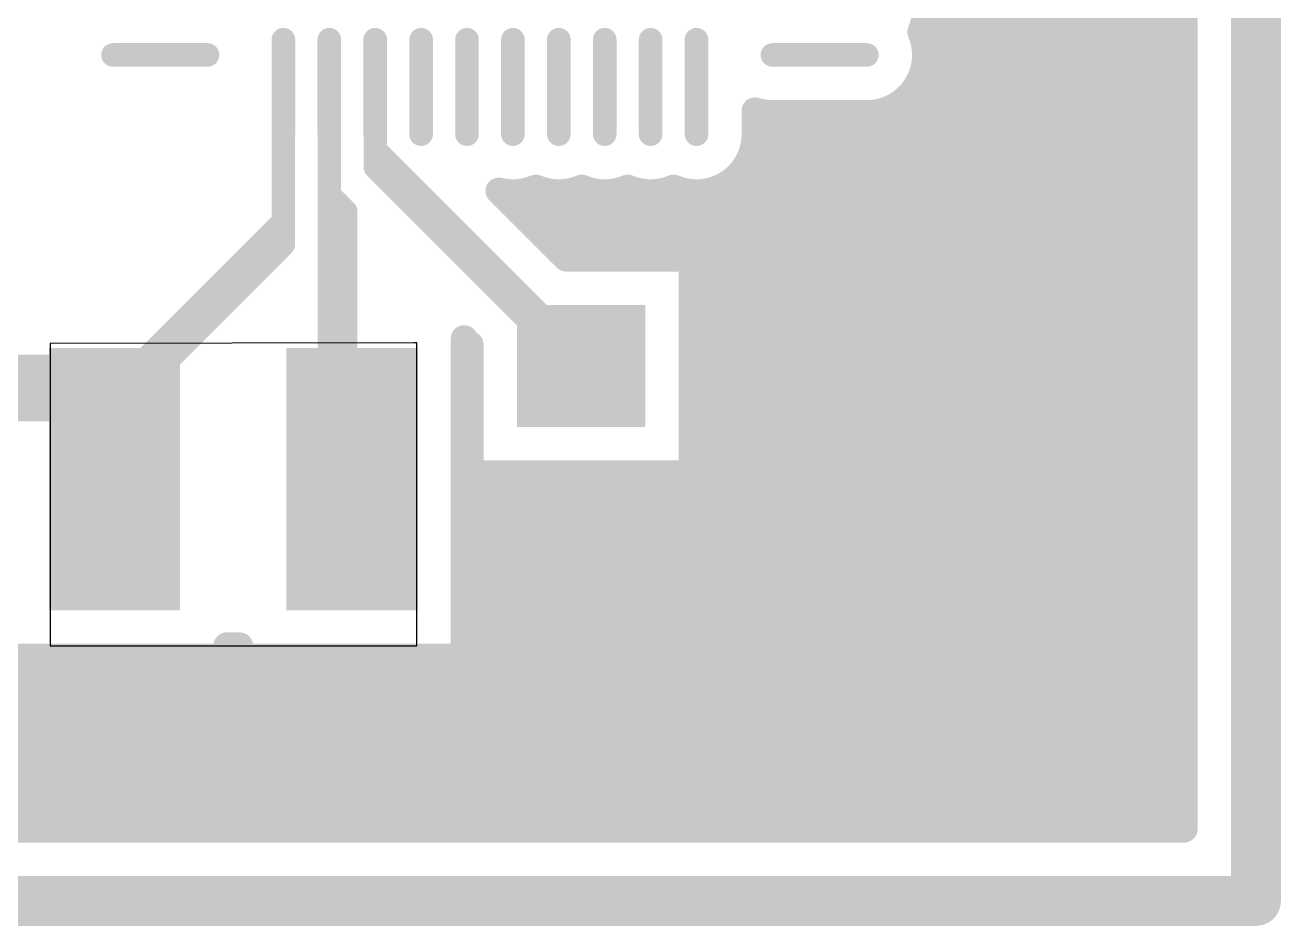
# Model space of a CAD drawing. Header units: inches. Extents: x 0 to 226, y 0 to 70.
# Drawn here: x 216.14 to 225.71, y -0.2 to 6.67 of the extents above; entities that cross this region are included whole.
import ezdxf

# ---------------------------------------------------------------- set-up
doc = ezdxf.new("R2010")
doc.units = ezdxf.units.IN
doc.layers.add('Keep-Out Layer', color=6, linetype='Continuous')
doc.layers.add('Top Layer', color=1, linetype='Continuous')

msp = doc.modelspace()

# ---------------------------------------------------------------- linework, layer by layer
at = {"layer": 'Keep-Out Layer'}
for points in [[(225.52408032, -0.008415019999999999, 0.3809999999999999, 0.3809999999999999, 0), (225.52408032, 24.82168518, 0.3809999999999999, 0.3809999999999999, 0)], [(206.08357056, -0.008415019999999999, 0.3809999999999999, 0.3809999999999999, 0), (225.52408032, -0.008415019999999999, 0.3809999999999999, 0.3809999999999999, 0)]]:
    msp.add_lwpolyline(points, format="xyseb", dxfattribs=at)
msp.add_lwpolyline([(225.42883032, -0.008415019999999999, 0.1905, 0.1905, 1), (225.61933032, -0.008415019999999999, 0.1905, 0.1905, 1)], format="xyseb", close=True, dxfattribs=at)
msp.add_lwpolyline([(225.42883032, -0.008415019999999999, 0.1905, 0.1905, 1), (225.61933032, -0.008415019999999999, 0.1905, 0.1905, 1)], format="xyseb", close=True, dxfattribs=at)
at = {"layer": 'Top Layer'}
for p, q in [((219.10424048, 4.24573954), (216.3318, 4.2386504)), ((216.3318, 4.2386504), (216.3318, 1.93645282)), ((219.12551552, 4.24573954), (219.10424048, 4.24573954)), ((219.12551552, 1.93645282), (219.12551552, 4.24573954)), ((216.3318, 1.93645282), (219.12551552, 1.93645282))]:
    msp.add_line(p, q, dxfattribs=at)
for points in [[(223.96324016, 0.53768498, 0.2032, 0.2032, 0), (223.96324016, 18.49805038, 0.2032, 0.2032, 0)], [(224.16644016, 0.53768498, 0.2032, 0.2032, 0), (224.16644016, 18.49805038, 0.2032, 0.2032, 0)], [(224.36964016, 0.53768498, 0.2032, 0.2032, 0), (224.36964016, 18.49805038, 0.2032, 0.2032, 0)], [(224.57284016, 0.53768498, 0.2032, 0.2032, 0), (224.57284016, 18.49805038, 0.2032, 0.2032, 0)], [(224.77604016, 0.53768498, 0.2032, 0.2032, 0), (224.77604016, 18.49805038, 0.2032, 0.2032, 0)], [(224.97798032, 0.53768498, 0.2032, 0.2032, 0), (224.97798032, 18.49805038, 0.2032, 0.2032, 0)], [(223.15044016, 0.53768498, 0.2032, 0.2032, 0), (223.15044016, 12.49303826, 0.2032, 0.2032, 0)], [(223.35364016, 0.53768498, 0.2032, 0.2032, 0), (223.35364016, 12.49303826, 0.2032, 0.2032, 0)], [(223.55684016, 0.53768498, 0.2032, 0.2032, 0), (223.55684016, 12.49303826, 0.2032, 0.2032, 0)], [(223.76004016, 0.53768498, 0.2032, 0.2032, 0), (223.76004016, 12.49303826, 0.2032, 0.2032, 0)], [(223.00380596, 6.78915838, 0.2032, 0.2032, -0.1012428938695137), (222.96800466, 6.61416, 0.2032, 0.2032, 0)], [(222.96800466, 6.61416, 0.2032, 0.2032, -0.1012428938695139), (223.00380596, 6.43915908, 0.2032, 0.2032, 0)], [(222.96981822, 6.61846784, 0.2032, 0.2032, 0), (224.97798032, 6.61846784, 0.2032, 0.2032, 0)], [(218.10921072, 5.83545442, 0.17999964, 0.17999964, 0), (218.10921072, 6.55545298, 0.17999964, 0.17999964, 0)], [(218.45921002, 5.83545442, 0.17999964, 0.17999964, 0), (218.45921002, 6.55545298, 0.17999964, 0.17999964, 0)], [(218.80920932, 5.83545442, 0.17999964, 0.17999964, 0), (218.80920932, 6.55545298, 0.17999964, 0.17999964, 0)], [(219.15920862, 5.83545442, 0.17999964, 0.17999964, 0), (219.15920862, 6.55545298, 0.17999964, 0.17999964, 0)], [(219.50920792, 5.83545442, 0.17999964, 0.17999964, 0), (219.50920792, 6.55545298, 0.17999964, 0.17999964, 0)], [(219.85920722, 5.83545442, 0.17999964, 0.17999964, 0), (219.85920722, 6.55545298, 0.17999964, 0.17999964, 0)], [(220.20920652, 5.83545442, 0.17999964, 0.17999964, 0), (220.20920652, 6.55545298, 0.17999964, 0.17999964, 0)], [(220.55920582, 5.83545442, 0.17999964, 0.17999964, 0), (220.55920582, 6.55545298, 0.17999964, 0.17999964, 0)], [(220.90920512, 5.83545442, 0.17999964, 0.17999964, 0), (220.90920512, 6.55545298, 0.17999964, 0.17999964, 0)], [(221.25920442, 5.83545442, 0.17999964, 0.17999964, 0), (221.25920442, 6.55545298, 0.17999964, 0.17999964, 0)], [(217.53020248, 6.43915908, 0.17999964, 0.17999964, 0), (216.81020392, 6.43915908, 0.17999964, 0.17999964, 0)], [(221.83820504, 6.43915908, 0.17999964, 0.17999964, 0), (222.5582036, 6.43915908, 0.17999964, 0.17999964, 0)], [(223.00380596, 6.43915908, 0.2032, 0.2032, -0.4142135623730951), (222.55820614, 5.99355926, 0.2032, 0.2032, 0)], [(223.00316588, 6.415267839999999, 0.2032, 0.2032, 0), (224.97798032, 6.415267839999999, 0.2032, 0.2032, 0)], [(222.94724016, 0.53768498, 0.2032, 0.2032, 0), (222.94724016, 6.22187732, 0.2032, 0.2032, 0)], [(218.10921072, 5.16901938, 0.1778, 0.1778, 0), (218.10921072, 6.1954537, 0.1778, 0.1778, 0)], [(218.45921002, 5.372717219999999, 0.1778, 0.1778, 0), (218.45921002, 6.1954537, 0.1778, 0.1778, 0)], [(218.80920932, 5.58480976, 0.1778, 0.1778, 0), (218.80920932, 6.1954537, 0.1778, 0.1778, 0)], [(218.80920932, 6.1954537, 0.1778, 0.1778, 0), (218.80962842, 6.1950346, 0.1778, 0.1778, 0)], [(218.80962842, 5.71650368, 0.1778, 0.1778, 0), (218.80962842, 6.1950346, 0.1778, 0.1778, 0)], [(222.94159628, 6.21206784, 0.2032, 0.2032, 0), (224.97798032, 6.21206784, 0.2032, 0.2032, 0)], [(222.74404016, 0.53768498, 0.2032, 0.2032, 0), (222.74404016, 6.034158619999999, 0.2032, 0.2032, 0)], [(221.70480424, 5.83545188, 0.2032, 0.2032, 0), (221.70480424, 6.0139961, 0.2032, 0.2032, 0)], [(221.8382025, 5.99355926, 0.2032, 0.2032, -0.07615422015174232), (221.70480424, 6.0139961, 0.2032, 0.2032, 0)], [(221.72804016, 0.53768498, 0.2032, 0.2032, 0), (221.72804016, 6.0073921, 0.2032, 0.2032, 0)], [(221.8382025, 5.99355926, 0.2032, 0.2032, 0), (222.55820614, 5.99355926, 0.2032, 0.2032, 0)], [(221.93124016, 0.53768498, 0.2032, 0.2032, 0), (221.93124016, 5.99355926, 0.2032, 0.2032, 0)], [(222.13444016, 0.53768498, 0.2032, 0.2032, 0), (222.13444016, 5.99355926, 0.2032, 0.2032, 0)], [(222.33764016, 0.53768498, 0.2032, 0.2032, 0), (222.33764016, 5.99355926, 0.2032, 0.2032, 0)], [(222.54084016, 0.53768498, 0.2032, 0.2032, 0), (222.54084016, 5.99355926, 0.2032, 0.2032, 0)], [(222.6740022, 6.00886784, 0.2032, 0.2032, 0), (224.97798032, 6.00886784, 0.2032, 0.2032, 0)], [(221.70480424, 5.83545188, 0.2032, 0.2032, -0.538018914126041), (221.08420604, 5.42565336, 0.2032, 0.2032, 0)], [(221.70380856, 5.80566784, 0.2032, 0.2032, 0), (224.97798032, 5.80566784, 0.2032, 0.2032, 0)], [(218.80962842, 5.71650368, 0.1778, 0.1778, 0), (220.2302809, 4.2958512, 0.1778, 0.1778, 0)], [(218.80920932, 5.58480976, 0.1778, 0.1778, 0), (219.94854156, 4.44547752, 0.1778, 0.1778, 0)], [(221.63904364, 5.60246784, 0.2032, 0.2032, 0), (224.97798032, 5.60246784, 0.2032, 0.2032, 0)], [(221.52484016, 0.53768498, 0.2032, 0.2032, 0), (221.52484016, 5.47768526, 0.2032, 0.2032, 0)], [(218.45921002, 5.372717219999999, 0.1778, 0.1778, 0), (218.585288, 5.24663924, 0.1778, 0.1778, 0)], [(218.45921002, 3.3788985, 0.1778, 0.1778, 0), (218.45921002, 5.372717219999999, 0.1778, 0.1778, 0)], [(220.0342056, 5.42565336, 0.2032, 0.2032, -0.1632147514222593), (219.75174744, 5.40300418, 0.2032, 0.2032, 0)], [(219.75174744, 5.40300418, 0.2032, 0.2032, 0), (220.2647741, 4.88997752, 0.2032, 0.2032, 0)], [(219.89924016, 5.25551146, 0.2032, 0.2032, 0), (219.89924016, 5.39165292, 0.2032, 0.2032, 0)], [(219.95032718, 5.399267839999999, 0.2032, 0.2032, 0), (220.11808656, 5.399267839999999, 0.2032, 0.2032, 0)], [(220.38420744, 5.42565336, 0.2032, 0.2032, -0.2045827865795274), (220.0342056, 5.42565336, 0.2032, 0.2032, 0)], [(220.10244016, 5.052311459999999, 0.2032, 0.2032, 0), (220.10244016, 5.40283146, 0.2032, 0.2032, 0)], [(220.30032648, 5.399267839999999, 0.2032, 0.2032, 0), (220.46808586, 5.399267839999999, 0.2032, 0.2032, 0)], [(220.30564016, 4.88997752, 0.2032, 0.2032, 0), (220.30564016, 5.400410839999999, 0.2032, 0.2032, 0)], [(220.7342042, 5.42565336, 0.2032, 0.2032, -0.2045827865795274), (220.38420744, 5.42565336, 0.2032, 0.2032, 0)], [(220.50884016, 4.88997752, 0.2032, 0.2032, 0), (220.50884016, 5.39270702, 0.2032, 0.2032, 0)], [(220.65032578, 5.399267839999999, 0.2032, 0.2032, 0), (220.81808516, 5.399267839999999, 0.2032, 0.2032, 0)], [(220.71204016, 4.88997752, 0.2032, 0.2032, 0), (220.71204016, 5.41688274, 0.2032, 0.2032, 0)], [(221.08420604, 5.42565336, 0.2032, 0.2032, -0.2045827865795274), (220.7342042, 5.42565336, 0.2032, 0.2032, 0)], [(220.91524016, 4.88997752, 0.2032, 0.2032, 0), (220.91524016, 5.389892699999999, 0.2032, 0.2032, 0)], [(221.00032508, 5.399267839999999, 0.2032, 0.2032, 0), (221.16808446, 5.399267839999999, 0.2032, 0.2032, 0)], [(221.11844016, 4.88997752, 0.2032, 0.2032, 0), (221.11844016, 5.412668879999999, 0.2032, 0.2032, 0)], [(221.32164016, 0.53768498, 0.2032, 0.2032, 0), (221.32164016, 5.3942488, 0.2032, 0.2032, 0)], [(221.35032438, 5.399267839999999, 0.2032, 0.2032, 0), (224.97798032, 5.399267839999999, 0.2032, 0.2032, 0)], [(218.585288, 3.33229712, 0.1778, 0.1778, 0), (218.585288, 5.24663924, 0.1778, 0.1778, 0)], [(219.95868378, 5.19606784, 0.2032, 0.2032, 0), (224.97798032, 5.19606784, 0.2032, 0.2032, 0)], [(216.83989144, 3.8997001, 0.1778, 0.1778, 0), (218.10921072, 5.16901938, 0.1778, 0.1778, 0)], [(218.10921072, 4.993538399999999, 0.1778, 0.1778, 0), (218.10921072, 5.16901938, 0.1778, 0.1778, 0)], [(216.82189046, 3.706218139999999, 0.1778, 0.1778, 0), (218.10921072, 4.993538399999999, 0.1778, 0.1778, 0)], [(220.16188378, 4.99286784, 0.2032, 0.2032, 0), (224.97798032, 4.99286784, 0.2032, 0.2032, 0)], [(220.2647741, 4.88997752, 0.2032, 0.2032, 0), (221.22551132, 4.88997752, 0.2032, 0.2032, 0)], [(221.22551132, 3.24877684, 0.2032, 0.2032, 0), (221.22551132, 4.88997752, 0.2032, 0.2032, 0)], [(221.22551132, 4.78966784, 0.2032, 0.2032, 0), (224.97798032, 4.78966784, 0.2032, 0.2032, 0)], [(221.22551132, 4.58646784, 0.2032, 0.2032, 0), (224.97798032, 4.58646784, 0.2032, 0.2032, 0)], [(219.94854156, 4.44547752, 0.1778, 0.1778, 0), (220.00380942, 4.44547752, 0.1778, 0.1778, 0)], [(220.00380942, 4.44547752, 0.1778, 0.1778, 0), (220.37990976, 4.06937718, 0.1778, 0.1778, 0)], [(221.22551132, 4.383267839999999, 0.2032, 0.2032, 0), (224.97798032, 4.383267839999999, 0.2032, 0.2032, 0)], [(219.48749092, 1.8506186, 0.2032, 0.2032, 0), (219.48749092, 4.27790864, 0.2032, 0.2032, 0)], [(219.49284016, 0.53768498, 0.2032, 0.2032, 0), (219.49284016, 4.2725594, 0.2032, 0.2032, 0)], [(219.5343082, 3.24877684, 0.2032, 0.2032, 0), (219.5343082, 4.23109136, 0.2032, 0.2032, 0)], [(221.22551132, 4.18006784, 0.2032, 0.2032, 0), (224.97798032, 4.18006784, 0.2032, 0.2032, 0)], [(215.13444908, 3.8997001, 0.508, 0.508, 0), (216.6284085, 3.8997001, 0.508, 0.508, 0)], [(216.6284085, 3.8997001, 0.508, 0.508, 0), (216.82189046, 3.706218139999999, 0.508, 0.508, 0)], [(221.22551132, 3.97686784, 0.2032, 0.2032, 0), (224.97798032, 3.97686784, 0.2032, 0.2032, 0)], [(216.82189046, 3.20621914, 0.508, 0.508, 0), (216.82189046, 3.706218139999999, 0.508, 0.508, 0)], [(221.22551132, 3.77366784, 0.2032, 0.2032, 0), (224.97798032, 3.77366784, 0.2032, 0.2032, 0)], [(221.22551132, 3.57046784, 0.2032, 0.2032, 0), (224.97798032, 3.57046784, 0.2032, 0.2032, 0)], [(218.45921002, 3.3788985, 0.1778, 0.1778, 0), (218.5455497, 3.29255882, 0.1778, 0.1778, 0)], [(221.22551132, 3.36726784, 0.2032, 0.2032, 0), (224.97798032, 3.36726784, 0.2032, 0.2032, 0)], [(218.5455497, 3.29255882, 0.1778, 0.1778, 0), (218.585288, 3.33229712, 0.1778, 0.1778, 0)], [(218.5455497, 3.29255882, 0.1778, 0.1778, 0), (218.63188938, 3.20621914, 0.1778, 0.1778, 0)], [(219.48749092, 3.16406784, 0.2032, 0.2032, 0), (224.97798032, 3.16406784, 0.2032, 0.2032, 0)], [(219.5343082, 3.24877684, 0.2032, 0.2032, 0), (221.22551132, 3.24877684, 0.2032, 0.2032, 0)], [(219.69604016, 0.53768498, 0.2032, 0.2032, 0), (219.69604016, 3.24877684, 0.2032, 0.2032, 0)], [(219.89924016, 0.53768498, 0.2032, 0.2032, 0), (219.89924016, 3.24877684, 0.2032, 0.2032, 0)], [(220.10244016, 0.53768498, 0.2032, 0.2032, 0), (220.10244016, 3.24877684, 0.2032, 0.2032, 0)], [(220.30564016, 0.53768498, 0.2032, 0.2032, 0), (220.30564016, 3.24877684, 0.2032, 0.2032, 0)], [(220.50884016, 0.53768498, 0.2032, 0.2032, 0), (220.50884016, 3.24877684, 0.2032, 0.2032, 0)], [(220.71204016, 0.53768498, 0.2032, 0.2032, 0), (220.71204016, 3.24877684, 0.2032, 0.2032, 0)], [(220.91524016, 0.53768498, 0.2032, 0.2032, 0), (220.91524016, 3.24877684, 0.2032, 0.2032, 0)], [(221.11844016, 0.53768498, 0.2032, 0.2032, 0), (221.11844016, 3.24877684, 0.2032, 0.2032, 0)], [(219.48749092, 2.96086784, 0.2032, 0.2032, 0), (224.97798032, 2.96086784, 0.2032, 0.2032, 0)], [(219.48749092, 2.75766784, 0.2032, 0.2032, 0), (224.97798032, 2.75766784, 0.2032, 0.2032, 0)], [(219.48749092, 2.55446784, 0.2032, 0.2032, 0), (224.97798032, 2.55446784, 0.2032, 0.2032, 0)], [(219.48749092, 2.35126784, 0.2032, 0.2032, 0), (224.97798032, 2.35126784, 0.2032, 0.2032, 0)], [(219.48749092, 2.14806784, 0.2032, 0.2032, 0), (224.97798032, 2.14806784, 0.2032, 0.2032, 0)], [(217.677492, 1.93645282, 0.2032, 0.2032, 0), (217.77628784, 1.93645282, 0.2032, 0.2032, 0)], [(217.677492, 1.8506186, 0.2032, 0.2032, 0), (217.677492, 1.93645282, 0.2032, 0.2032, 0)], [(217.77628784, 1.8506186, 0.2032, 0.2032, 0), (217.77628784, 1.93645282, 0.2032, 0.2032, 0)], [(219.48749092, 1.94486784, 0.2032, 0.2032, 0), (224.97798032, 1.94486784, 0.2032, 0.2032, 0)], [(215.96628892, 1.8506186, 0.2032, 0.2032, 0), (217.677492, 1.8506186, 0.2032, 0.2032, 0)], [(216.24164016, 0.53768498, 0.2032, 0.2032, 0), (216.24164016, 1.8506186, 0.2032, 0.2032, 0)], [(216.44484016, 0.53768498, 0.2032, 0.2032, 0), (216.44484016, 1.8506186, 0.2032, 0.2032, 0)], [(216.64804016, 0.53768498, 0.2032, 0.2032, 0), (216.64804016, 1.8506186, 0.2032, 0.2032, 0)], [(216.85124016, 0.53768498, 0.2032, 0.2032, 0), (216.85124016, 1.8506186, 0.2032, 0.2032, 0)], [(217.05444016, 0.53768498, 0.2032, 0.2032, 0), (217.05444016, 1.8506186, 0.2032, 0.2032, 0)], [(217.25764016, 0.53768498, 0.2032, 0.2032, 0), (217.25764016, 1.8506186, 0.2032, 0.2032, 0)], [(217.46084016, 0.53768498, 0.2032, 0.2032, 0), (217.46084016, 1.8506186, 0.2032, 0.2032, 0)], [(217.66404016, 0.53768498, 0.2032, 0.2032, 0), (217.66404016, 1.8506186, 0.2032, 0.2032, 0)], [(217.77628784, 1.8506186, 0.2032, 0.2032, 0), (219.48749092, 1.8506186, 0.2032, 0.2032, 0)], [(217.86724016, 0.53768498, 0.2032, 0.2032, 0), (217.86724016, 1.8506186, 0.2032, 0.2032, 0)], [(218.07044016, 0.53768498, 0.2032, 0.2032, 0), (218.07044016, 1.8506186, 0.2032, 0.2032, 0)], [(218.27364016, 0.53768498, 0.2032, 0.2032, 0), (218.27364016, 1.8506186, 0.2032, 0.2032, 0)], [(218.47684016, 0.53768498, 0.2032, 0.2032, 0), (218.47684016, 1.8506186, 0.2032, 0.2032, 0)], [(218.68004016, 0.53768498, 0.2032, 0.2032, 0), (218.68004016, 1.8506186, 0.2032, 0.2032, 0)], [(218.88324016, 0.53768498, 0.2032, 0.2032, 0), (218.88324016, 1.8506186, 0.2032, 0.2032, 0)], [(219.08644016, 0.53768498, 0.2032, 0.2032, 0), (219.08644016, 1.8506186, 0.2032, 0.2032, 0)], [(219.28964016, 0.53768498, 0.2032, 0.2032, 0), (219.28964016, 1.8506186, 0.2032, 0.2032, 0)], [(206.62967056, 1.74166784, 0.2032, 0.2032, 0), (224.97798032, 1.74166784, 0.2032, 0.2032, 0)], [(206.62967056, 1.53846784, 0.2032, 0.2032, 0), (224.97798032, 1.53846784, 0.2032, 0.2032, 0)], [(206.62967056, 1.33526784, 0.2032, 0.2032, 0), (224.97798032, 1.33526784, 0.2032, 0.2032, 0)], [(206.62967056, 1.13206784, 0.2032, 0.2032, 0), (224.97798032, 1.13206784, 0.2032, 0.2032, 0)], [(206.62967056, 0.92886784, 0.2032, 0.2032, 0), (224.97798032, 0.92886784, 0.2032, 0.2032, 0)], [(206.62967056, 0.72566784, 0.2032, 0.2032, 0), (224.97798032, 0.72566784, 0.2032, 0.2032, 0)], [(206.62967056, 0.53768498, 0.2032, 0.2032, 0), (224.97798032, 0.53768498, 0.2032, 0.2032, 0)]]:
    msp.add_lwpolyline(points, format="xyseb", dxfattribs=at)
for points in [[(223.32216448, 6.800154039999999, 0.3048, 0.3048, 1), (223.62696448, 6.800154039999999, 0.3048, 0.3048, 1)], [(222.91720466, 6.61416, 0.1016, 0.1016, 1), (223.01880466, 6.61416, 0.1016, 0.1016, 1)], [(222.91720466, 6.61416, 0.1016, 0.1016, 1), (223.01880466, 6.61416, 0.1016, 0.1016, 1)], [(222.91901822, 6.61846784, 0.1016, 0.1016, 1), (223.02061822, 6.61846784, 0.1016, 0.1016, 1)], [(224.07042816, 6.409601099999999, 0.3048, 0.3048, 1), (224.37522816, 6.409601099999999, 0.3048, 0.3048, 1)], [(224.92718032, 6.61846784, 0.1016, 0.1016, 1), (225.02878032, 6.61846784, 0.1016, 0.1016, 1)], [(218.06421208, 6.55545298, 0.08999982, 0.08999982, 1), (218.15420936, 6.55545298, 0.08999982, 0.08999982, 1)], [(218.41421138, 6.55545298, 0.08999982, 0.08999982, 1), (218.50420866, 6.55545298, 0.08999982, 0.08999982, 1)], [(218.76421068, 6.55545298, 0.08999982, 0.08999982, 1), (218.85420796, 6.55545298, 0.08999982, 0.08999982, 1)], [(219.11420998, 6.55545298, 0.08999982, 0.08999982, 1), (219.20420726, 6.55545298, 0.08999982, 0.08999982, 1)], [(219.46420928, 6.55545298, 0.08999982, 0.08999982, 1), (219.55420656, 6.55545298, 0.08999982, 0.08999982, 1)], [(219.81420858, 6.55545298, 0.08999982, 0.08999982, 1), (219.90420586, 6.55545298, 0.08999982, 0.08999982, 1)], [(220.16420788, 6.55545298, 0.08999982, 0.08999982, 1), (220.25420516, 6.55545298, 0.08999982, 0.08999982, 1)], [(220.51420718, 6.55545298, 0.08999982, 0.08999982, 1), (220.60420446, 6.55545298, 0.08999982, 0.08999982, 1)], [(220.86420648, 6.55545298, 0.08999982, 0.08999982, 1), (220.95420376, 6.55545298, 0.08999982, 0.08999982, 1)], [(221.21420578, 6.55545298, 0.08999982, 0.08999982, 1), (221.30420306, 6.55545298, 0.08999982, 0.08999982, 1)], [(216.76520528, 6.43915908, 0.08999982, 0.08999982, 1), (216.85520256, 6.43915908, 0.08999982, 0.08999982, 1)], [(217.48520384, 6.43915908, 0.08999982, 0.08999982, 1), (217.57520112, 6.43915908, 0.08999982, 0.08999982, 1)], [(221.7932064, 6.43915908, 0.08999982, 0.08999982, 1), (221.88320368, 6.43915908, 0.08999982, 0.08999982, 1)], [(222.51320496, 6.43915908, 0.08999982, 0.08999982, 1), (222.60320224, 6.43915908, 0.08999982, 0.08999982, 1)], [(222.95236588, 6.415267839999999, 0.1016, 0.1016, 1), (223.05396588, 6.415267839999999, 0.1016, 0.1016, 1)], [(222.95300596, 6.43915908, 0.1016, 0.1016, 1), (223.05460596, 6.43915908, 0.1016, 0.1016, 1)], [(222.95300596, 6.43915908, 0.1016, 0.1016, 1), (223.05460596, 6.43915908, 0.1016, 0.1016, 1)], [(224.92718032, 6.415267839999999, 0.1016, 0.1016, 1), (225.02878032, 6.415267839999999, 0.1016, 0.1016, 1)], [(222.89644016, 6.22187732, 0.1016, 0.1016, 1), (222.99804016, 6.22187732, 0.1016, 0.1016, 1)], [(218.06476072, 6.1954537, 0.08889999999999999, 0.08889999999999999, 1), (218.15366072, 6.1954537, 0.08889999999999999, 0.08889999999999999, 1)], [(218.41476002, 6.1954537, 0.08889999999999999, 0.08889999999999999, 1), (218.50366002, 6.1954537, 0.08889999999999999, 0.08889999999999999, 1)], [(218.76475932, 6.1954537, 0.08889999999999999, 0.08889999999999999, 1), (218.85365932, 6.1954537, 0.08889999999999999, 0.08889999999999999, 1)], [(218.76475932, 6.1954537, 0.08889999999999999, 0.08889999999999999, 1), (218.85365932, 6.1954537, 0.08889999999999999, 0.08889999999999999, 1)], [(218.76517842, 6.1950346, 0.08889999999999999, 0.08889999999999999, 1), (218.85407842, 6.1950346, 0.08889999999999999, 0.08889999999999999, 1)], [(218.76517842, 6.1950346, 0.08889999999999999, 0.08889999999999999, 1), (218.85407842, 6.1950346, 0.08889999999999999, 0.08889999999999999, 1)], [(222.89079628, 6.21206784, 0.1016, 0.1016, 1), (222.99239628, 6.21206784, 0.1016, 0.1016, 1)], [(224.92718032, 6.21206784, 0.1016, 0.1016, 1), (225.02878032, 6.21206784, 0.1016, 0.1016, 1)], [(222.69324016, 6.034158619999999, 0.1016, 0.1016, 1), (222.79484016, 6.034158619999999, 0.1016, 0.1016, 1)], [(221.65400424, 6.0139961, 0.1016, 0.1016, 1), (221.75560424, 6.0139961, 0.1016, 0.1016, 1)], [(221.65400424, 6.0139961, 0.1016, 0.1016, 1), (221.75560424, 6.0139961, 0.1016, 0.1016, 1)], [(221.67724016, 6.0073921, 0.1016, 0.1016, 1), (221.77884016, 6.0073921, 0.1016, 0.1016, 1)], [(221.7874025, 5.99355926, 0.1016, 0.1016, 1), (221.8890025, 5.99355926, 0.1016, 0.1016, 1)], [(221.7874025, 5.99355926, 0.1016, 0.1016, 1), (221.8890025, 5.99355926, 0.1016, 0.1016, 1)], [(221.88044016, 5.99355926, 0.1016, 0.1016, 1), (221.98204016, 5.99355926, 0.1016, 0.1016, 1)], [(222.08364016, 5.99355926, 0.1016, 0.1016, 1), (222.18524016, 5.99355926, 0.1016, 0.1016, 1)], [(222.28684016, 5.99355926, 0.1016, 0.1016, 1), (222.38844016, 5.99355926, 0.1016, 0.1016, 1)], [(222.49004016, 5.99355926, 0.1016, 0.1016, 1), (222.59164016, 5.99355926, 0.1016, 0.1016, 1)], [(222.50740614, 5.99355926, 0.1016, 0.1016, 1), (222.60900614, 5.99355926, 0.1016, 0.1016, 1)], [(222.50740614, 5.99355926, 0.1016, 0.1016, 1), (222.60900614, 5.99355926, 0.1016, 0.1016, 1)], [(222.6232022, 6.00886784, 0.1016, 0.1016, 1), (222.7248022, 6.00886784, 0.1016, 0.1016, 1)], [(223.32216448, 5.793427579999999, 0.3048, 0.3048, 1), (223.62696448, 5.793427579999999, 0.3048, 0.3048, 1)], [(224.92718032, 6.00886784, 0.1016, 0.1016, 1), (225.02878032, 6.00886784, 0.1016, 0.1016, 1)], [(221.65400424, 5.83545188, 0.1016, 0.1016, 1), (221.75560424, 5.83545188, 0.1016, 0.1016, 1)], [(221.65400424, 5.83545188, 0.1016, 0.1016, 1), (221.75560424, 5.83545188, 0.1016, 0.1016, 1)], [(218.06421208, 5.83545442, 0.08999982, 0.08999982, 1), (218.15420936, 5.83545442, 0.08999982, 0.08999982, 1)], [(218.41421138, 5.83545442, 0.08999982, 0.08999982, 1), (218.50420866, 5.83545442, 0.08999982, 0.08999982, 1)], [(218.76421068, 5.83545442, 0.08999982, 0.08999982, 1), (218.85420796, 5.83545442, 0.08999982, 0.08999982, 1)], [(219.11420998, 5.83545442, 0.08999982, 0.08999982, 1), (219.20420726, 5.83545442, 0.08999982, 0.08999982, 1)], [(219.46420928, 5.83545442, 0.08999982, 0.08999982, 1), (219.55420656, 5.83545442, 0.08999982, 0.08999982, 1)], [(219.81420858, 5.83545442, 0.08999982, 0.08999982, 1), (219.90420586, 5.83545442, 0.08999982, 0.08999982, 1)], [(220.16420788, 5.83545442, 0.08999982, 0.08999982, 1), (220.25420516, 5.83545442, 0.08999982, 0.08999982, 1)], [(220.51420718, 5.83545442, 0.08999982, 0.08999982, 1), (220.60420446, 5.83545442, 0.08999982, 0.08999982, 1)], [(220.86420648, 5.83545442, 0.08999982, 0.08999982, 1), (220.95420376, 5.83545442, 0.08999982, 0.08999982, 1)], [(221.21420578, 5.83545442, 0.08999982, 0.08999982, 1), (221.30420306, 5.83545442, 0.08999982, 0.08999982, 1)], [(221.65300856, 5.80566784, 0.1016, 0.1016, 1), (221.75460856, 5.80566784, 0.1016, 0.1016, 1)], [(224.92718032, 5.80566784, 0.1016, 0.1016, 1), (225.02878032, 5.80566784, 0.1016, 0.1016, 1)], [(218.76517842, 5.71650368, 0.08889999999999999, 0.08889999999999999, 1), (218.85407842, 5.71650368, 0.08889999999999999, 0.08889999999999999, 1)], [(218.76517842, 5.71650368, 0.08889999999999999, 0.08889999999999999, 1), (218.85407842, 5.71650368, 0.08889999999999999, 0.08889999999999999, 1)], [(218.76475932, 5.58480976, 0.08889999999999999, 0.08889999999999999, 1), (218.85365932, 5.58480976, 0.08889999999999999, 0.08889999999999999, 1)], [(218.76475932, 5.58480976, 0.08889999999999999, 0.08889999999999999, 1), (218.85365932, 5.58480976, 0.08889999999999999, 0.08889999999999999, 1)], [(221.58824364, 5.60246784, 0.1016, 0.1016, 1), (221.68984364, 5.60246784, 0.1016, 0.1016, 1)], [(224.92718032, 5.60246784, 0.1016, 0.1016, 1), (225.02878032, 5.60246784, 0.1016, 0.1016, 1)], [(221.47404016, 5.47768526, 0.1016, 0.1016, 1), (221.57564016, 5.47768526, 0.1016, 0.1016, 1)], [(218.41476002, 5.372717219999999, 0.08889999999999999, 0.08889999999999999, 1), (218.50366002, 5.372717219999999, 0.08889999999999999, 0.08889999999999999, 1)], [(218.41476002, 5.372717219999999, 0.08889999999999999, 0.08889999999999999, 1), (218.50366002, 5.372717219999999, 0.08889999999999999, 0.08889999999999999, 1)], [(218.41476002, 5.372717219999999, 0.08889999999999999, 0.08889999999999999, 1), (218.50366002, 5.372717219999999, 0.08889999999999999, 0.08889999999999999, 1)], [(219.70094744, 5.40300418, 0.1016, 0.1016, 1), (219.80254744, 5.40300418, 0.1016, 0.1016, 1)], [(219.70094744, 5.40300418, 0.1016, 0.1016, 1), (219.80254744, 5.40300418, 0.1016, 0.1016, 1)], [(219.84844016, 5.39165292, 0.1016, 0.1016, 1), (219.95004016, 5.39165292, 0.1016, 0.1016, 1)], [(219.89952718, 5.399267839999999, 0.1016, 0.1016, 1), (220.00112718, 5.399267839999999, 0.1016, 0.1016, 1)], [(219.9834056, 5.42565336, 0.1016, 0.1016, 1), (220.0850056, 5.42565336, 0.1016, 0.1016, 1)], [(219.9834056, 5.42565336, 0.1016, 0.1016, 1), (220.0850056, 5.42565336, 0.1016, 0.1016, 1)], [(220.05164016, 5.40283146, 0.1016, 0.1016, 1), (220.15324016, 5.40283146, 0.1016, 0.1016, 1)], [(220.06728656, 5.399267839999999, 0.1016, 0.1016, 1), (220.16888656, 5.399267839999999, 0.1016, 0.1016, 1)], [(220.24952648, 5.399267839999999, 0.1016, 0.1016, 1), (220.35112648, 5.399267839999999, 0.1016, 0.1016, 1)], [(220.25484016, 5.400410839999999, 0.1016, 0.1016, 1), (220.35644016, 5.400410839999999, 0.1016, 0.1016, 1)], [(220.33340744, 5.42565336, 0.1016, 0.1016, 1), (220.43500744, 5.42565336, 0.1016, 0.1016, 1)], [(220.33340744, 5.42565336, 0.1016, 0.1016, 1), (220.43500744, 5.42565336, 0.1016, 0.1016, 1)], [(220.41728586, 5.399267839999999, 0.1016, 0.1016, 1), (220.51888586, 5.399267839999999, 0.1016, 0.1016, 1)], [(220.45804016, 5.39270702, 0.1016, 0.1016, 1), (220.55964016, 5.39270702, 0.1016, 0.1016, 1)], [(220.59952578, 5.399267839999999, 0.1016, 0.1016, 1), (220.70112578, 5.399267839999999, 0.1016, 0.1016, 1)], [(220.66124016, 5.41688274, 0.1016, 0.1016, 1), (220.76284016, 5.41688274, 0.1016, 0.1016, 1)], [(220.6834042, 5.42565336, 0.1016, 0.1016, 1), (220.7850042, 5.42565336, 0.1016, 0.1016, 1)], [(220.6834042, 5.42565336, 0.1016, 0.1016, 1), (220.7850042, 5.42565336, 0.1016, 0.1016, 1)], [(220.76728516, 5.399267839999999, 0.1016, 0.1016, 1), (220.86888516, 5.399267839999999, 0.1016, 0.1016, 1)], [(220.86444016, 5.389892699999999, 0.1016, 0.1016, 1), (220.96604016, 5.389892699999999, 0.1016, 0.1016, 1)], [(220.94952508, 5.399267839999999, 0.1016, 0.1016, 1), (221.05112508, 5.399267839999999, 0.1016, 0.1016, 1)], [(221.03340604, 5.42565336, 0.1016, 0.1016, 1), (221.13500604, 5.42565336, 0.1016, 0.1016, 1)], [(221.03340604, 5.42565336, 0.1016, 0.1016, 1), (221.13500604, 5.42565336, 0.1016, 0.1016, 1)], [(221.06764016, 5.412668879999999, 0.1016, 0.1016, 1), (221.16924016, 5.412668879999999, 0.1016, 0.1016, 1)], [(221.11728446, 5.399267839999999, 0.1016, 0.1016, 1), (221.21888446, 5.399267839999999, 0.1016, 0.1016, 1)], [(221.27084016, 5.3942488, 0.1016, 0.1016, 1), (221.37244016, 5.3942488, 0.1016, 0.1016, 1)], [(221.29952438, 5.399267839999999, 0.1016, 0.1016, 1), (221.40112438, 5.399267839999999, 0.1016, 0.1016, 1)], [(224.92718032, 5.399267839999999, 0.1016, 0.1016, 1), (225.02878032, 5.399267839999999, 0.1016, 0.1016, 1)], [(218.540838, 5.24663924, 0.08889999999999999, 0.08889999999999999, 1), (218.629738, 5.24663924, 0.08889999999999999, 0.08889999999999999, 1)], [(218.540838, 5.24663924, 0.08889999999999999, 0.08889999999999999, 1), (218.629738, 5.24663924, 0.08889999999999999, 0.08889999999999999, 1)], [(219.84844016, 5.25551146, 0.1016, 0.1016, 1), (219.95004016, 5.25551146, 0.1016, 0.1016, 1)], [(219.90788378, 5.19606784, 0.1016, 0.1016, 1), (220.00948378, 5.19606784, 0.1016, 0.1016, 1)], [(224.92718032, 5.19606784, 0.1016, 0.1016, 1), (225.02878032, 5.19606784, 0.1016, 0.1016, 1)], [(218.06476072, 5.16901938, 0.08889999999999999, 0.08889999999999999, 1), (218.15366072, 5.16901938, 0.08889999999999999, 0.08889999999999999, 1)], [(218.06476072, 5.16901938, 0.08889999999999999, 0.08889999999999999, 1), (218.15366072, 5.16901938, 0.08889999999999999, 0.08889999999999999, 1)], [(218.06476072, 5.16901938, 0.08889999999999999, 0.08889999999999999, 1), (218.15366072, 5.16901938, 0.08889999999999999, 0.08889999999999999, 1)], [(221.50391056, 4.95268504, 0.3048, 0.3048, 1), (221.80871056, 4.95268504, 0.3048, 0.3048, 1)], [(218.06476072, 4.993538399999999, 0.08889999999999999, 0.08889999999999999, 1), (218.15366072, 4.993538399999999, 0.08889999999999999, 0.08889999999999999, 1)], [(218.06476072, 4.993538399999999, 0.08889999999999999, 0.08889999999999999, 1), (218.15366072, 4.993538399999999, 0.08889999999999999, 0.08889999999999999, 1)], [(220.05164016, 5.052311459999999, 0.1016, 0.1016, 1), (220.15324016, 5.052311459999999, 0.1016, 0.1016, 1)], [(220.11108378, 4.99286784, 0.1016, 0.1016, 1), (220.21268378, 4.99286784, 0.1016, 0.1016, 1)], [(223.96393104, 4.83886256, 0.3048, 0.3048, 1), (224.26873104, 4.83886256, 0.3048, 0.3048, 1)], [(224.92718032, 4.99286784, 0.1016, 0.1016, 1), (225.02878032, 4.99286784, 0.1016, 0.1016, 1)], [(220.2139741, 4.88997752, 0.1016, 0.1016, 1), (220.3155741, 4.88997752, 0.1016, 0.1016, 1)], [(220.2139741, 4.88997752, 0.1016, 0.1016, 1), (220.3155741, 4.88997752, 0.1016, 0.1016, 1)], [(220.25484016, 4.88997752, 0.1016, 0.1016, 1), (220.35644016, 4.88997752, 0.1016, 0.1016, 1)], [(220.45804016, 4.88997752, 0.1016, 0.1016, 1), (220.55964016, 4.88997752, 0.1016, 0.1016, 1)], [(220.66124016, 4.88997752, 0.1016, 0.1016, 1), (220.76284016, 4.88997752, 0.1016, 0.1016, 1)], [(220.86444016, 4.88997752, 0.1016, 0.1016, 1), (220.96604016, 4.88997752, 0.1016, 0.1016, 1)], [(221.06764016, 4.88997752, 0.1016, 0.1016, 1), (221.16924016, 4.88997752, 0.1016, 0.1016, 1)], [(221.17471132, 4.88997752, 0.1016, 0.1016, 1), (221.27631132, 4.88997752, 0.1016, 0.1016, 1)], [(221.17471132, 4.88997752, 0.1016, 0.1016, 1), (221.27631132, 4.88997752, 0.1016, 0.1016, 1)], [(221.17471132, 4.78966784, 0.1016, 0.1016, 1), (221.27631132, 4.78966784, 0.1016, 0.1016, 1)], [(224.92718032, 4.78966784, 0.1016, 0.1016, 1), (225.02878032, 4.78966784, 0.1016, 0.1016, 1)], [(221.17471132, 4.58646784, 0.1016, 0.1016, 1), (221.27631132, 4.58646784, 0.1016, 0.1016, 1)], [(223.33360464, 4.38215786, 0.3048, 0.3048, 1), (223.63840464, 4.38215786, 0.3048, 0.3048, 1)], [(224.92718032, 4.58646784, 0.1016, 0.1016, 1), (225.02878032, 4.58646784, 0.1016, 0.1016, 1)], [(219.90409156, 4.44547752, 0.08889999999999999, 0.08889999999999999, 1), (219.99299156, 4.44547752, 0.08889999999999999, 0.08889999999999999, 1)], [(219.90409156, 4.44547752, 0.08889999999999999, 0.08889999999999999, 1), (219.99299156, 4.44547752, 0.08889999999999999, 0.08889999999999999, 1)], [(219.95935942, 4.44547752, 0.08889999999999999, 0.08889999999999999, 1), (220.04825942, 4.44547752, 0.08889999999999999, 0.08889999999999999, 1)], [(219.95935942, 4.44547752, 0.08889999999999999, 0.08889999999999999, 1), (220.04825942, 4.44547752, 0.08889999999999999, 0.08889999999999999, 1)], [(221.17471132, 4.383267839999999, 0.1016, 0.1016, 1), (221.27631132, 4.383267839999999, 0.1016, 0.1016, 1)], [(224.92718032, 4.383267839999999, 0.1016, 0.1016, 1), (225.02878032, 4.383267839999999, 0.1016, 0.1016, 1)], [(219.43669092, 4.27790864, 0.1016, 0.1016, 1), (219.53829092, 4.27790864, 0.1016, 0.1016, 1)], [(219.44204016, 4.2725594, 0.1016, 0.1016, 1), (219.54364016, 4.2725594, 0.1016, 0.1016, 1)], [(219.4835082, 4.23109136, 0.1016, 0.1016, 1), (219.5851082, 4.23109136, 0.1016, 0.1016, 1)], [(220.1858309, 4.2958512, 0.08889999999999999, 0.08889999999999999, 1), (220.2747309, 4.2958512, 0.08889999999999999, 0.08889999999999999, 1)], [(221.17471132, 4.18006784, 0.1016, 0.1016, 1), (221.27631132, 4.18006784, 0.1016, 0.1016, 1)], [(224.92718032, 4.18006784, 0.1016, 0.1016, 1), (225.02878032, 4.18006784, 0.1016, 0.1016, 1)], [(216.5014085, 3.8997001, 0.254, 0.254, 1), (216.7554085, 3.8997001, 0.254, 0.254, 1)], [(216.5014085, 3.8997001, 0.254, 0.254, 1), (216.7554085, 3.8997001, 0.254, 0.254, 1)], [(220.33545976, 4.06937718, 0.08889999999999999, 0.08889999999999999, 1), (220.42435976, 4.06937718, 0.08889999999999999, 0.08889999999999999, 1)], [(221.86211152, 3.83179574, 0.3556, 0.3556, 1), (222.21771152, 3.83179574, 0.3556, 0.3556, 1)], [(221.17471132, 3.97686784, 0.1016, 0.1016, 1), (221.27631132, 3.97686784, 0.1016, 0.1016, 1)], [(224.92718032, 3.97686784, 0.1016, 0.1016, 1), (225.02878032, 3.97686784, 0.1016, 0.1016, 1)], [(216.69489046, 3.706218139999999, 0.254, 0.254, 1), (216.94889046, 3.706218139999999, 0.254, 0.254, 1)], [(216.69489046, 3.706218139999999, 0.254, 0.254, 1), (216.94889046, 3.706218139999999, 0.254, 0.254, 1)], [(216.79544144, 3.8997001, 0.08889999999999999, 0.08889999999999999, 1), (216.88434144, 3.8997001, 0.08889999999999999, 0.08889999999999999, 1)], [(221.17471132, 3.77366784, 0.1016, 0.1016, 1), (221.27631132, 3.77366784, 0.1016, 0.1016, 1)], [(224.92718032, 3.77366784, 0.1016, 0.1016, 1), (225.02878032, 3.77366784, 0.1016, 0.1016, 1)], [(216.77744046, 3.706218139999999, 0.08889999999999999, 0.08889999999999999, 1), (216.86634046, 3.706218139999999, 0.08889999999999999, 0.08889999999999999, 1)], [(221.17471132, 3.57046784, 0.1016, 0.1016, 1), (221.27631132, 3.57046784, 0.1016, 0.1016, 1)], [(224.92718032, 3.57046784, 0.1016, 0.1016, 1), (225.02878032, 3.57046784, 0.1016, 0.1016, 1)], [(216.69489046, 3.20621914, 0.254, 0.254, 1), (216.94889046, 3.20621914, 0.254, 0.254, 1)], [(218.41476002, 3.3788985, 0.08889999999999999, 0.08889999999999999, 1), (218.50366002, 3.3788985, 0.08889999999999999, 0.08889999999999999, 1)], [(218.41476002, 3.3788985, 0.08889999999999999, 0.08889999999999999, 1), (218.50366002, 3.3788985, 0.08889999999999999, 0.08889999999999999, 1)], [(221.17471132, 3.36726784, 0.1016, 0.1016, 1), (221.27631132, 3.36726784, 0.1016, 0.1016, 1)], [(224.92718032, 3.36726784, 0.1016, 0.1016, 1), (225.02878032, 3.36726784, 0.1016, 0.1016, 1)], [(218.5010997, 3.29255882, 0.08889999999999999, 0.08889999999999999, 1), (218.5899997, 3.29255882, 0.08889999999999999, 0.08889999999999999, 1)], [(218.5010997, 3.29255882, 0.08889999999999999, 0.08889999999999999, 1), (218.5899997, 3.29255882, 0.08889999999999999, 0.08889999999999999, 1)], [(218.5010997, 3.29255882, 0.08889999999999999, 0.08889999999999999, 1), (218.5899997, 3.29255882, 0.08889999999999999, 0.08889999999999999, 1)], [(218.540838, 3.33229712, 0.08889999999999999, 0.08889999999999999, 1), (218.629738, 3.33229712, 0.08889999999999999, 0.08889999999999999, 1)], [(218.540838, 3.33229712, 0.08889999999999999, 0.08889999999999999, 1), (218.629738, 3.33229712, 0.08889999999999999, 0.08889999999999999, 1)], [(223.4329288, 3.05634644, 0.3556, 0.3556, 1), (223.7885288, 3.05634644, 0.3556, 0.3556, 1)], [(218.58743938, 3.20621914, 0.08889999999999999, 0.08889999999999999, 1), (218.67633938, 3.20621914, 0.08889999999999999, 0.08889999999999999, 1)], [(219.43669092, 3.16406784, 0.1016, 0.1016, 1), (219.53829092, 3.16406784, 0.1016, 0.1016, 1)], [(219.4835082, 3.24877684, 0.1016, 0.1016, 1), (219.5851082, 3.24877684, 0.1016, 0.1016, 1)], [(219.4835082, 3.24877684, 0.1016, 0.1016, 1), (219.5851082, 3.24877684, 0.1016, 0.1016, 1)], [(219.64524016, 3.24877684, 0.1016, 0.1016, 1), (219.74684016, 3.24877684, 0.1016, 0.1016, 1)], [(219.84844016, 3.24877684, 0.1016, 0.1016, 1), (219.95004016, 3.24877684, 0.1016, 0.1016, 1)], [(220.05164016, 3.24877684, 0.1016, 0.1016, 1), (220.15324016, 3.24877684, 0.1016, 0.1016, 1)], [(220.25484016, 3.24877684, 0.1016, 0.1016, 1), (220.35644016, 3.24877684, 0.1016, 0.1016, 1)], [(220.45804016, 3.24877684, 0.1016, 0.1016, 1), (220.55964016, 3.24877684, 0.1016, 0.1016, 1)], [(220.66124016, 3.24877684, 0.1016, 0.1016, 1), (220.76284016, 3.24877684, 0.1016, 0.1016, 1)], [(220.86444016, 3.24877684, 0.1016, 0.1016, 1), (220.96604016, 3.24877684, 0.1016, 0.1016, 1)], [(221.06764016, 3.24877684, 0.1016, 0.1016, 1), (221.16924016, 3.24877684, 0.1016, 0.1016, 1)], [(221.17471132, 3.24877684, 0.1016, 0.1016, 1), (221.27631132, 3.24877684, 0.1016, 0.1016, 1)], [(221.17471132, 3.24877684, 0.1016, 0.1016, 1), (221.27631132, 3.24877684, 0.1016, 0.1016, 1)], [(224.92718032, 3.16406784, 0.1016, 0.1016, 1), (225.02878032, 3.16406784, 0.1016, 0.1016, 1)], [(219.43669092, 2.96086784, 0.1016, 0.1016, 1), (219.53829092, 2.96086784, 0.1016, 0.1016, 1)], [(224.92718032, 2.96086784, 0.1016, 0.1016, 1), (225.02878032, 2.96086784, 0.1016, 0.1016, 1)], [(219.43669092, 2.75766784, 0.1016, 0.1016, 1), (219.53829092, 2.75766784, 0.1016, 0.1016, 1)], [(224.92718032, 2.75766784, 0.1016, 0.1016, 1), (225.02878032, 2.75766784, 0.1016, 0.1016, 1)], [(221.97809808, 2.37367318, 0.3556, 0.3556, 1), (222.33369808, 2.37367318, 0.3556, 0.3556, 1)], [(219.43669092, 2.55446784, 0.1016, 0.1016, 1), (219.53829092, 2.55446784, 0.1016, 0.1016, 1)], [(224.92718032, 2.55446784, 0.1016, 0.1016, 1), (225.02878032, 2.55446784, 0.1016, 0.1016, 1)], [(219.43669092, 2.35126784, 0.1016, 0.1016, 1), (219.53829092, 2.35126784, 0.1016, 0.1016, 1)], [(224.92718032, 2.35126784, 0.1016, 0.1016, 1), (225.02878032, 2.35126784, 0.1016, 0.1016, 1)], [(222.89479424, 2.00463912, 0.3048, 0.3048, 1), (223.19959424, 2.00463912, 0.3048, 0.3048, 1)], [(224.28120752, 2.01948288, 0.3048, 0.3048, 1), (224.58600752, 2.01948288, 0.3048, 0.3048, 1)], [(219.43669092, 2.14806784, 0.1016, 0.1016, 1), (219.53829092, 2.14806784, 0.1016, 0.1016, 1)], [(224.92718032, 2.14806784, 0.1016, 0.1016, 1), (225.02878032, 2.14806784, 0.1016, 0.1016, 1)], [(217.626692, 1.93645282, 0.1016, 0.1016, 1), (217.728292, 1.93645282, 0.1016, 0.1016, 1)], [(217.626692, 1.93645282, 0.1016, 0.1016, 1), (217.728292, 1.93645282, 0.1016, 0.1016, 1)], [(217.72548784, 1.93645282, 0.1016, 0.1016, 1), (217.82708784, 1.93645282, 0.1016, 0.1016, 1)], [(217.72548784, 1.93645282, 0.1016, 0.1016, 1), (217.82708784, 1.93645282, 0.1016, 0.1016, 1)], [(219.43669092, 1.94486784, 0.1016, 0.1016, 1), (219.53829092, 1.94486784, 0.1016, 0.1016, 1)], [(224.92718032, 1.94486784, 0.1016, 0.1016, 1), (225.02878032, 1.94486784, 0.1016, 0.1016, 1)], [(216.19084016, 1.8506186, 0.1016, 0.1016, 1), (216.29244016, 1.8506186, 0.1016, 0.1016, 1)], [(216.39404016, 1.8506186, 0.1016, 0.1016, 1), (216.49564016, 1.8506186, 0.1016, 0.1016, 1)], [(216.59724016, 1.8506186, 0.1016, 0.1016, 1), (216.69884016, 1.8506186, 0.1016, 0.1016, 1)], [(216.80044016, 1.8506186, 0.1016, 0.1016, 1), (216.90204016, 1.8506186, 0.1016, 0.1016, 1)], [(217.00364016, 1.8506186, 0.1016, 0.1016, 1), (217.10524016, 1.8506186, 0.1016, 0.1016, 1)], [(217.20684016, 1.8506186, 0.1016, 0.1016, 1), (217.30844016, 1.8506186, 0.1016, 0.1016, 1)], [(217.41004016, 1.8506186, 0.1016, 0.1016, 1), (217.51164016, 1.8506186, 0.1016, 0.1016, 1)], [(217.61324016, 1.8506186, 0.1016, 0.1016, 1), (217.71484016, 1.8506186, 0.1016, 0.1016, 1)], [(217.626692, 1.8506186, 0.1016, 0.1016, 1), (217.728292, 1.8506186, 0.1016, 0.1016, 1)], [(217.626692, 1.8506186, 0.1016, 0.1016, 1), (217.728292, 1.8506186, 0.1016, 0.1016, 1)], [(217.72548784, 1.8506186, 0.1016, 0.1016, 1), (217.82708784, 1.8506186, 0.1016, 0.1016, 1)], [(217.72548784, 1.8506186, 0.1016, 0.1016, 1), (217.82708784, 1.8506186, 0.1016, 0.1016, 1)], [(217.81644016, 1.8506186, 0.1016, 0.1016, 1), (217.91804016, 1.8506186, 0.1016, 0.1016, 1)], [(218.01964016, 1.8506186, 0.1016, 0.1016, 1), (218.12124016, 1.8506186, 0.1016, 0.1016, 1)], [(218.22284016, 1.8506186, 0.1016, 0.1016, 1), (218.32444016, 1.8506186, 0.1016, 0.1016, 1)], [(218.42604016, 1.8506186, 0.1016, 0.1016, 1), (218.52764016, 1.8506186, 0.1016, 0.1016, 1)], [(218.62924016, 1.8506186, 0.1016, 0.1016, 1), (218.73084016, 1.8506186, 0.1016, 0.1016, 1)], [(218.83244016, 1.8506186, 0.1016, 0.1016, 1), (218.93404016, 1.8506186, 0.1016, 0.1016, 1)], [(219.03564016, 1.8506186, 0.1016, 0.1016, 1), (219.13724016, 1.8506186, 0.1016, 0.1016, 1)], [(219.23884016, 1.8506186, 0.1016, 0.1016, 1), (219.34044016, 1.8506186, 0.1016, 0.1016, 1)], [(219.43669092, 1.8506186, 0.1016, 0.1016, 1), (219.53829092, 1.8506186, 0.1016, 0.1016, 1)], [(219.43669092, 1.8506186, 0.1016, 0.1016, 1), (219.53829092, 1.8506186, 0.1016, 0.1016, 1)], [(224.92718032, 1.74166784, 0.1016, 0.1016, 1), (225.02878032, 1.74166784, 0.1016, 0.1016, 1)], [(224.92718032, 1.53846784, 0.1016, 0.1016, 1), (225.02878032, 1.53846784, 0.1016, 0.1016, 1)], [(217.47116272, 1.23037346, 0.3556, 0.3556, 1), (217.82676272, 1.23037346, 0.3556, 0.3556, 1)], [(223.36845344, 1.28163066, 0.3048, 0.3048, 1), (223.67325344, 1.28163066, 0.3048, 0.3048, 1)], [(219.36010992, 1.1640947, 0.3556, 0.3556, 1), (219.71570992, 1.1640947, 0.3556, 0.3556, 1)], [(224.92718032, 1.33526784, 0.1016, 0.1016, 1), (225.02878032, 1.33526784, 0.1016, 0.1016, 1)], [(221.4313072, 1.06467656, 0.3556, 0.3556, 1), (221.7869072, 1.06467656, 0.3556, 0.3556, 1)], [(224.92718032, 1.13206784, 0.1016, 0.1016, 1), (225.02878032, 1.13206784, 0.1016, 0.1016, 1)], [(224.92718032, 0.92886784, 0.1016, 0.1016, 1), (225.02878032, 0.92886784, 0.1016, 0.1016, 1)], [(224.92718032, 0.72566784, 0.1016, 0.1016, 1), (225.02878032, 0.72566784, 0.1016, 0.1016, 1)], [(216.19084016, 0.53768498, 0.1016, 0.1016, 1), (216.29244016, 0.53768498, 0.1016, 0.1016, 1)], [(216.39404016, 0.53768498, 0.1016, 0.1016, 1), (216.49564016, 0.53768498, 0.1016, 0.1016, 1)], [(216.59724016, 0.53768498, 0.1016, 0.1016, 1), (216.69884016, 0.53768498, 0.1016, 0.1016, 1)], [(216.80044016, 0.53768498, 0.1016, 0.1016, 1), (216.90204016, 0.53768498, 0.1016, 0.1016, 1)], [(217.00364016, 0.53768498, 0.1016, 0.1016, 1), (217.10524016, 0.53768498, 0.1016, 0.1016, 1)], [(217.20684016, 0.53768498, 0.1016, 0.1016, 1), (217.30844016, 0.53768498, 0.1016, 0.1016, 1)], [(217.41004016, 0.53768498, 0.1016, 0.1016, 1), (217.51164016, 0.53768498, 0.1016, 0.1016, 1)], [(217.61324016, 0.53768498, 0.1016, 0.1016, 1), (217.71484016, 0.53768498, 0.1016, 0.1016, 1)], [(217.81644016, 0.53768498, 0.1016, 0.1016, 1), (217.91804016, 0.53768498, 0.1016, 0.1016, 1)], [(218.01964016, 0.53768498, 0.1016, 0.1016, 1), (218.12124016, 0.53768498, 0.1016, 0.1016, 1)], [(218.22284016, 0.53768498, 0.1016, 0.1016, 1), (218.32444016, 0.53768498, 0.1016, 0.1016, 1)], [(218.42604016, 0.53768498, 0.1016, 0.1016, 1), (218.52764016, 0.53768498, 0.1016, 0.1016, 1)], [(218.62924016, 0.53768498, 0.1016, 0.1016, 1), (218.73084016, 0.53768498, 0.1016, 0.1016, 1)], [(218.83244016, 0.53768498, 0.1016, 0.1016, 1), (218.93404016, 0.53768498, 0.1016, 0.1016, 1)], [(219.03564016, 0.53768498, 0.1016, 0.1016, 1), (219.13724016, 0.53768498, 0.1016, 0.1016, 1)], [(219.23884016, 0.53768498, 0.1016, 0.1016, 1), (219.34044016, 0.53768498, 0.1016, 0.1016, 1)], [(219.44204016, 0.53768498, 0.1016, 0.1016, 1), (219.54364016, 0.53768498, 0.1016, 0.1016, 1)], [(219.64524016, 0.53768498, 0.1016, 0.1016, 1), (219.74684016, 0.53768498, 0.1016, 0.1016, 1)], [(219.84844016, 0.53768498, 0.1016, 0.1016, 1), (219.95004016, 0.53768498, 0.1016, 0.1016, 1)], [(220.05164016, 0.53768498, 0.1016, 0.1016, 1), (220.15324016, 0.53768498, 0.1016, 0.1016, 1)], [(220.25484016, 0.53768498, 0.1016, 0.1016, 1), (220.35644016, 0.53768498, 0.1016, 0.1016, 1)], [(220.45804016, 0.53768498, 0.1016, 0.1016, 1), (220.55964016, 0.53768498, 0.1016, 0.1016, 1)], [(220.66124016, 0.53768498, 0.1016, 0.1016, 1), (220.76284016, 0.53768498, 0.1016, 0.1016, 1)], [(220.86444016, 0.53768498, 0.1016, 0.1016, 1), (220.96604016, 0.53768498, 0.1016, 0.1016, 1)], [(221.06764016, 0.53768498, 0.1016, 0.1016, 1), (221.16924016, 0.53768498, 0.1016, 0.1016, 1)], [(221.27084016, 0.53768498, 0.1016, 0.1016, 1), (221.37244016, 0.53768498, 0.1016, 0.1016, 1)], [(221.47404016, 0.53768498, 0.1016, 0.1016, 1), (221.57564016, 0.53768498, 0.1016, 0.1016, 1)], [(221.67724016, 0.53768498, 0.1016, 0.1016, 1), (221.77884016, 0.53768498, 0.1016, 0.1016, 1)], [(221.88044016, 0.53768498, 0.1016, 0.1016, 1), (221.98204016, 0.53768498, 0.1016, 0.1016, 1)], [(222.08364016, 0.53768498, 0.1016, 0.1016, 1), (222.18524016, 0.53768498, 0.1016, 0.1016, 1)], [(222.28684016, 0.53768498, 0.1016, 0.1016, 1), (222.38844016, 0.53768498, 0.1016, 0.1016, 1)], [(222.49004016, 0.53768498, 0.1016, 0.1016, 1), (222.59164016, 0.53768498, 0.1016, 0.1016, 1)], [(222.69324016, 0.53768498, 0.1016, 0.1016, 1), (222.79484016, 0.53768498, 0.1016, 0.1016, 1)], [(222.89644016, 0.53768498, 0.1016, 0.1016, 1), (222.99804016, 0.53768498, 0.1016, 0.1016, 1)], [(223.09964016, 0.53768498, 0.1016, 0.1016, 1), (223.20124016, 0.53768498, 0.1016, 0.1016, 1)], [(223.30284016, 0.53768498, 0.1016, 0.1016, 1), (223.40444016, 0.53768498, 0.1016, 0.1016, 1)], [(223.50604016, 0.53768498, 0.1016, 0.1016, 1), (223.60764016, 0.53768498, 0.1016, 0.1016, 1)], [(223.70924016, 0.53768498, 0.1016, 0.1016, 1), (223.81084016, 0.53768498, 0.1016, 0.1016, 1)], [(223.91244016, 0.53768498, 0.1016, 0.1016, 1), (224.01404016, 0.53768498, 0.1016, 0.1016, 1)], [(224.11564016, 0.53768498, 0.1016, 0.1016, 1), (224.21724016, 0.53768498, 0.1016, 0.1016, 1)], [(224.31884016, 0.53768498, 0.1016, 0.1016, 1), (224.42044016, 0.53768498, 0.1016, 0.1016, 1)], [(224.52204016, 0.53768498, 0.1016, 0.1016, 1), (224.62364016, 0.53768498, 0.1016, 0.1016, 1)], [(224.72524016, 0.53768498, 0.1016, 0.1016, 1), (224.82684016, 0.53768498, 0.1016, 0.1016, 1)], [(224.92718032, 0.53768498, 0.1016, 0.1016, 1), (225.02878032, 0.53768498, 0.1016, 0.1016, 1)], [(224.92718032, 0.53768498, 0.1016, 0.1016, 1), (225.02878032, 0.53768498, 0.1016, 0.1016, 1)]]:
    msp.add_lwpolyline(points, format="xyseb", close=True, dxfattribs=at)
for points in [[(220.86990878, 3.60437684), (220.86990878, 4.53437752), (219.88991074, 3.60437684), (219.88991074, 4.53437752)], [(216.32189146, 2.2062186), (217.32188946, 2.2062186), (216.32189146, 4.20621968), (217.32188946, 4.20621968)], [(218.13189038, 2.2062186), (219.13188838, 2.2062186), (218.13189038, 4.20621968), (219.13188838, 4.20621968)], [(220.86990878, 2.06437484), (220.86990878, 2.99437552), (219.88991074, 2.06437484), (219.88991074, 2.99437552)]]:
    msp.add_solid(points, dxfattribs=at)

doc.saveas('drawing.dxf')
